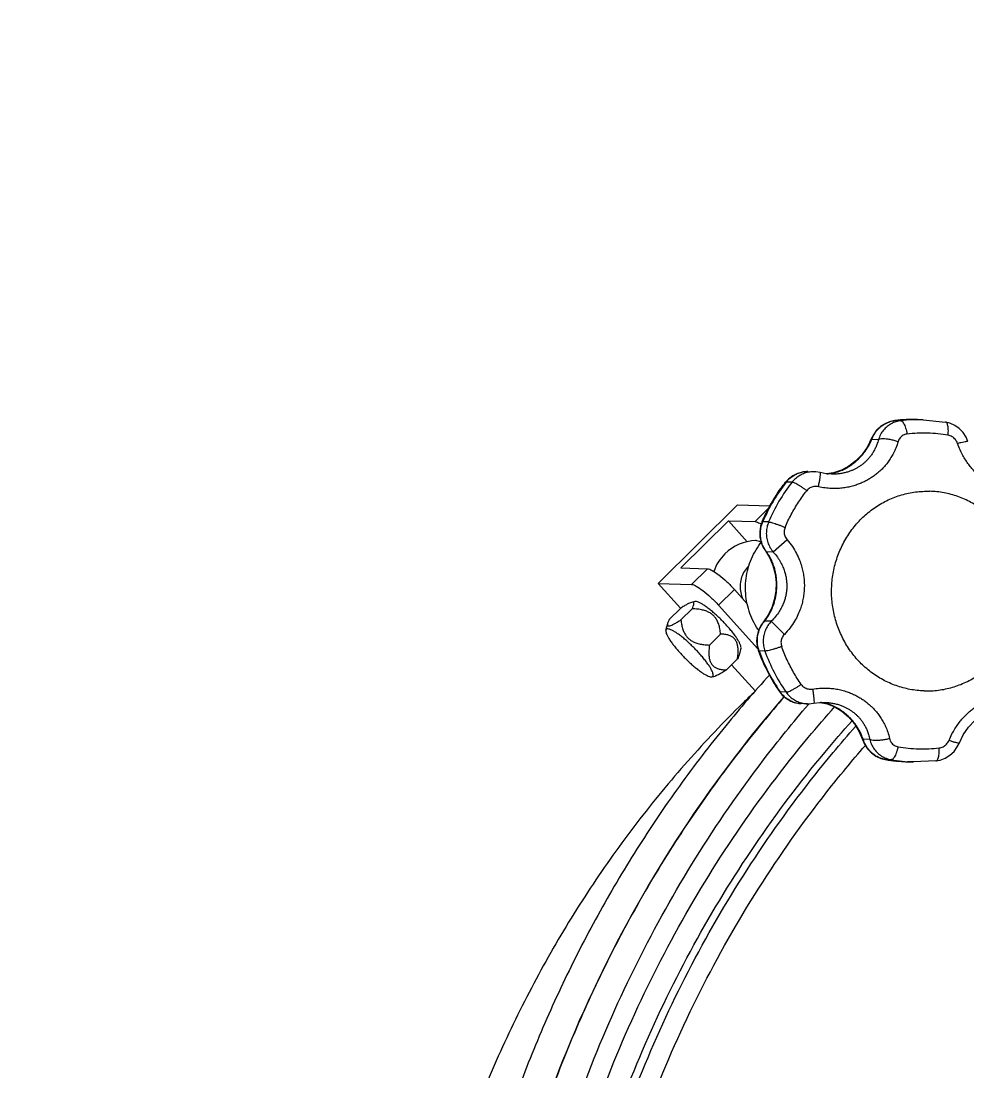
# Model space of a CAD drawing. Header units: millimetres. Extents: x -62354 to 129108, y -71259 to 35407.
# Drawn here: x 18367 to 18541.1, y 11263.8 to 11457 of the extents above; entities that cross this region are included whole.
import ezdxf

# ---------------------------------------------------------------- set-up
doc = ezdxf.new("R2010")
doc.units = ezdxf.units.MM
doc.header["$MEASUREMENT"] = 0
doc.layers.add('1st FL Layout xrf$0$CR-Machine', color=7, linetype='Continuous', transparency=0.5)

# ---------------------------------------------------------------- blocks, each defined once
blk = doc.blocks.new('1st FL Layout xrf$0$fsdbx')
for p, q in [((240386.0698255296, 78930.68825875098), (240386.4843099073, 78934.81852476214)), ((240448.7844115558, 78933.04176301614), (240448.9628278738, 78928.89456673042)), ((240386.0396213782, 78929.62919747148), (240386.0395764361, 78929.62761996701)), ((240386.0698255296, 78930.68825875098), (240386.0396214608, 78929.62920036822)), ((240448.9326122965, 78927.83510482364), (240448.9326238051, 78927.83550835296)), ((240448.9628278738, 78928.89456673042), (240448.932623805, 78927.83550834763)), ((240386.218051036, 78925.48203372426), (240386.2137549699, 78925.519613238)), ((240386.2466355073, 78926.57894711112), (240386.2164314385, 78925.51988872833)), ((240386.2180345946, 78925.48203183227), (240386.2164314385, 78925.51988872833)), ((240448.5218987594, 78923.74295325053), (240448.5181324857, 78923.70520225057)), ((240448.5245656716, 78923.7424963931), (240448.5181324857, 78923.70520225057)), ((240448.552102796, 78924.80201143704), (240448.5218987272, 78923.74295305426)), ((240389.734890501, 78922.45976935327), (240389.7003425412, 78921.2483992321)), ((240444.8347529146, 78920.88833565058), (240444.8002049548, 78919.67696552945)), ((240444.851252898, 78919.55505236995), (240445.7155043224, 78919.92098867768)), ((240395.8322000167, 78914.22790765349), (240395.9982767248, 78912.9341917196)), ((240396.0672443899, 78913.82841510314), (240396.0670179625, 78913.82036198006)), ((240438.0205188977, 78912.6234311102), (240438.0207464082, 78912.63131161389)), ((240395.6039515833, 78909.4958100708), (240395.6371365185, 78910.65939870232)), ((240438.2695592584, 78909.44348531263), (240438.236369053, 78908.27973636703)), ((240397.548836213, 78906.5918274621), (240397.5186321441, 78905.53276907932)), ((240396.9737139973, 78905.92837302314), (240397.5685483501, 78905.38157316085)), ((240408.1276971107, 78905.67799822558), (240410.3959924875, 78903.13562980015)), ((240425.5153970839, 78905.18210566469), (240423.1059030594, 78902.77315871284)), ((240436.1291446713, 78905.49152712894), (240436.0989406025, 78904.43246874615)), ((240401.7332372243, 78896.58601905193), (240401.9033315741, 78902.55011111009)), ((240402.3366300011, 78902.28148222531), (240404.7919892701, 78899.79558499763)), ((240404.859453477, 78902.27906149934), (240404.8292494082, 78901.22000311658)), ((240410.3959886287, 78903.13563408301), (240410.3614406689, 78901.92426396717)), ((240422.0588862431, 78902.14836857596), (240423.230140125, 78901.31464000221)), ((240423.1058951454, 78902.77315086467), (240423.0713471858, 78901.56178074883)), ((240408.6224374539, 78900.89820685884), (240408.4762347597, 78900.60414329555)), ((240410.188801621, 78901.68658791165), (240410.3614279153, 78901.9242781444)), ((240428.1743297493, 78900.30847018733), (240420.1785481457, 78893.08705746473)), ((240423.230140125, 78901.31464000221), (240423.0713445972, 78901.56177818467)), ((240428.5846123073, 78901.60242615847), (240428.5544082384, 78900.54336777568)), ((240404.6521426584, 78894.8920825143), (240404.7919892701, 78899.79558499763)), ((240408.4958908663, 78898.36357455712), (240404.6521426584, 78894.8920825143)), ((240417.2946043645, 78896.00686961913), (240419.911597332, 78898.37041420545)), ((240435.984171503, 78899.89757640072), (240431.0989631985, 78895.48548672968)), ((240416.1529561304, 78881.98695826915), (240401.7332372243, 78896.58601905193)), ((240428.0588610928, 78897.18974507687), (240429.3178986763, 78896.8612989678)), ((240432.0600104155, 78894.51248670949), (240430.0412464439, 78896.55635858883)), ((240404.6521426584, 78894.8920825143), (240413.3039740021, 78886.13264604573)), ((240420.1785481457, 78893.08705746473), (240417.2946043645, 78896.00686961913)), ((240427.4747606289, 78891.41631784936), (240425.4559966571, 78893.46018972341)), ((240413.3039740021, 78886.13264604573), (240413.4438206138, 78891.03614852903)), ((240416.3277643951, 78888.1163363746), (240413.4438206138, 78891.03614852903)), ((240433.3208948859, 78891.86226354327), (240433.1723424643, 78892.46196377184)), ((240433.334392593, 78891.71810107309), (240433.3207807989, 78891.86252055026)), ((240419.4739987577, 78888.86784198365), (240419.4876157544, 78888.72341768962)), ((240419.4874968, 78888.72367856058), (240419.636041709, 78888.12400866201)), ((240416.1529561304, 78881.98695826915), (240416.3277643951, 78888.1163363746)), ((240419.6078351531, 78888.3318004809), (240419.6340249124, 78888.13181736154)), ((240422.8283279547, 78886.17486664368), (240420.8095639831, 78888.21873852302)), ((240420.7166095146, 78886.10863469928), (240416.1529561304, 78881.98695826915)), ((240422.7671450622, 78884.02958430891), (240420.7483810904, 78886.07345618293)), ((240424.749530144, 78883.39619790847), (240423.4905821819, 78883.72462062948))]:
    blk.add_line(p, q)
for points in [[(240445.4317801804, 78937.35919458969), (240443.9696224892, 78938.07195578856), (240442.5601084552, 78939.04761953856), (240441.3561187467, 78940.19406953789), (240440.3776724931, 78941.47329724857), (240439.6440018756, 78942.84862939408), (240439.1708156353, 78944.29338228941), (240438.9781978433, 78945.79091173629), (240438.9783482545, 78946.20813843032)], [(240390.0775540772, 78938.93786614167), (240389.3003440102, 78938.60972778592), (240388.4341293513, 78938.05319015577), (240387.6918303304, 78937.34682727515), (240387.1017013068, 78936.51896986889), (240386.6853477082, 78935.60327073914), (240386.4843397788, 78934.81861598406)], [(240448.7843854162, 78933.0418648739), (240448.6328320953, 78933.82082640915), (240448.2723687213, 78934.7597853248), (240447.733162953, 78935.62149764458), (240447.0346705964, 78936.37117117186), (240446.2031544951, 78936.9789043137), (240445.4317829685, 78937.35916752808)], [(240386.2180540736, 78925.48193767341), (240386.3738862978, 78924.6875879629), (240386.7369986199, 78923.75017837365), (240387.2784940169, 78922.89031254535), (240387.979006156, 78922.14266551146), (240388.8123070492, 78921.53714099387), (240389.5706657703, 78921.16459661917)], [(240445.7155043224, 78919.92098867768), (240446.5800724657, 78920.47983126796), (240447.3204861702, 78921.18834246509), (240447.9084420641, 78922.01818559837), (240448.3222296995, 78922.93556354917), (240448.5180949012, 78923.70509471721)], [(240389.5706678891, 78921.16457318456), (240391.0416266362, 78920.44667897432), (240392.4489223594, 78919.47078048243), (240393.6508926653, 78918.32461309907), (240394.627631637, 78917.04603692691), (240395.3599655319, 78915.67159508693), (240395.8322000167, 78914.22790765349)], [(240438.0389575438, 78911.73726724254), (240438.2789482603, 78913.01996211678), (240438.8337839002, 78914.43548618225), (240439.6447422578, 78915.7668212888), (240440.6945796542, 78916.98819502883), (240441.9619624705, 78918.06409082815), (240443.4246673268, 78918.95770700433), (240444.851252898, 78919.55505236995)], [(240396.0670160535, 78913.82034886058), (240395.9943704493, 78912.8838337842), (240395.7879210366, 78911.77142792044)], [(240438.1824006876, 78910.56234837192), (240438.0402077042, 78911.67718077538), (240438.0205201657, 78912.62342100707)], [(240395.7879320313, 78911.77141635149), (240395.6548587116, 78910.9661996882), (240395.6371298717, 78910.65936334562)], [(240438.2695842512, 78909.44416618708), (240438.2696705768, 78909.73977931397), (240438.1823766246, 78910.56233487168)], [(240395.6039853368, 78909.49720698158), (240395.6769487386, 78908.50603226156), (240395.9360756536, 78907.57805004602), (240396.3727696138, 78906.70849962815), (240396.9737139973, 78905.92837302314)], [(240436.0403866182, 78904.28428134602), (240436.6742745471, 78904.80475436716), (240437.314978581, 78905.54806580624), (240437.7977791589, 78906.3892811607), (240438.1077295807, 78907.29872666363), (240438.2364817169, 78908.28351110147)], [(240410.1888157885, 78901.68656893511), (240411.4154697218, 78902.45733192208), (240412.861610199, 78903.07428684199), (240414.3952212296, 78903.46880023333), (240415.9782578257, 78903.64223405416), (240417.573454009, 78903.5959193588), (240419.1436426414, 78903.33092890255), (240420.6514873358, 78902.84810981937), (240422.0588862431, 78902.14836857596)], [(240404.8695139471, 78901.07379779569), (240405.6535821515, 78900.81032636366), (240406.6439473305, 78900.65353164868), (240407.6452193988, 78900.67962180483), (240408.6194474799, 78900.88746854578), (240409.5293806099, 78901.26809060675), (240410.1886768168, 78901.6864947394)], [(240423.230255785, 78901.31456371926), (240423.8768156429, 78900.85188774636), (240424.7640457625, 78900.42265645563), (240425.7255611498, 78900.16202308878), (240426.7245039699, 78900.08138783093), (240427.7226651852, 78900.1841947117), (240428.5057649264, 78900.39966455178)]]:
    blk.add_lwpolyline(points)
for radius in [765.6249999999977, 699.9999999999977]:
    blk.add_circle((240592.2337250903, 78611.75944218776), radius)
at = {"color": 253, "ltscale": 3}
blk.add_circle((240592.2337250903, 78611.75944218776), 532.9303489954873, dxfattribs=at)
for centre, radius, start, end in [((240415.0821412521, 78930.75679282867), 26.56032142956558, 170.1729541815594, 178.3650596974871), ((240420.0013577171, 78930.61649025627), 26.56053915904255, 358.3677213780931, 6.559732256146668), ((240415.0821668078, 78930.75801833867), 26.56031203787767, 178.367703858632, 186.5598126301268), ((240415.0836018962, 78928.80123808622), 29.0557588651863, 178.3702182335488, 186.4849554702066), ((240414.8174635198, 78928.80898620561), 28.78953278946118, 178.3705678752147, 186.5601544634656), ((240414.8476592537, 78929.86804403202), 28.78952444721315, 178.3674255321836, 186.5601552556723), ((240420.0016114695, 78930.61771735334), 26.56032049732202, 350.1729558535699, 358.3650597742098), ((240420.1548177477, 78928.65676566376), 28.7895265247845, 350.1726092010121, 358.3645407019387), ((240420.1850239937, 78929.71582377132), 28.78952433001682, 350.1726089912959, 358.3653445302559), ((240419.8535603822, 78928.66766343726), 29.09096382303238, 352.3335771597512, 358.3600198846725), ((240390.9842411088, 78926.06817003142), 4.799231337460764, 186.5599970084451, 187.0051020316149), ((240443.7906108348, 78924.56245854386), 4.801736600839313, 349.7272263802984, 350.1733069905848), ((240419.8957718212, 78928.66137183923), 29.04829035844362, 350.2508768141441, 352.3347687617469), ((240391.5835204372, 78926.46566827135), 5.546733740532298, 249.3096621845845, 250.1529071127475), ((240443.2191693016, 78924.9878624265), 5.541236284322949, 286.5780865935625, 287.4163997386366), ((240388.1412047452, 78912.51786279946), 7.886612046823034, 3.663321376002467, 9.341279293767101), ((240445.8617580499, 78910.8713142488), 7.889178199023316, 167.3975977992709, 173.0512802401178), ((240400.2393066707, 78909.36760183156), 4.637135188491362, 178.4156728963347, 189.6391387965944), ((240433.6058543816, 78908.41558609699), 4.63251566598853, 347.5494107053574, 358.3195422954902), ((240417.2383392715, 78931.61518472372), 31.8409318222851, 231.8027396590943, 247.1218437693747), ((240433.5124029778, 78908.43801757664), 4.728605807152717, 337.2942255303285, 347.5281329952294), ((240416.8724984671, 78930.09324164622), 31.26961711134585, 231.7615821701941, 231.9931084467039), ((240417.2104179841, 78930.56066162413), 31.84599781487002, 232.0318938171313, 247.1212320479119), ((240417.8655782114, 78930.54198088875), 31.84600251337752, 289.6115327867714, 304.7006570831443), ((240417.8978047412, 78931.59637694055), 31.8409318222851, 289.6109204982343, 304.9300246060728), ((240417.8286902339, 78930.35874537542), 31.80478040816786, 289.7980936677862, 304.9322993432299), ((240418.1763037323, 78930.05606704217), 31.26962906537175, 304.7394403622073, 304.9711821679787), ((240417.4191879135, 78930.75809195856), 32.22810448629966, 246.9068227511844, 247.0827386769542), ((240413.4439576536, 78895.8395910277), 9.629441128165114, 148.7165925288552, 150.0727522815392), ((240413.6566314536, 78895.71082853846), 9.8780568408503, 148.0272396302526, 148.7188770393274), ((240417.6811861094, 78930.71678080483), 32.19161848198083, 289.6488688679137, 289.8292701317243), ((240416.6707956077, 78900.14727872689), 8.389038093080115, 181.6938101027324, 224.6460502661564), ((240416.6693130875, 78900.14496641836), 8.38633743678011, 224.6419284155261, 251.2777279858392)]:
    blk.add_arc(centre, radius, start, end)
for points, start_tangent, end_tangent in [([(240399.5157894092, 78951.16052021203), (240399.6777940148, 78950.02357449295), (240399.7133442915, 78949.00151047725), (240399.6597707641, 78948.08415377827), (240399.5290632211, 78947.17947729715), (240399.3188057343, 78946.26649379518), (240399.0382110273, 78945.38002007743), (240398.7161640772, 78944.57505981257), (240398.3903109653, 78943.89171173325), (240398.0392641641, 78943.25212843361), (240397.6350665146, 78942.60406125351), (240397.1909053255, 78941.9733388444), (240396.7153148758, 78941.37113834493), (240396.208741945, 78940.79633036006), (240395.6531493961, 78940.23091394757), (240395.0182897298, 78939.65462645458), (240394.292362465, 78939.0731536686), (240393.4975483549, 78938.5180732325), (240392.6299293274, 78937.99716772017), (240391.6276025891, 78937.49328333704), (240390.4112488983, 78937.00824785823)], (0.1973763773914139, -0.9803277847984533), (-0.9452323412628462, -0.3263982552507879)), ([(240444.9886570925, 78935.45171441362), (240443.8181002725, 78935.99681125314), (240442.8753229045, 78936.53699777753), (240442.0603662778, 78937.08616120458), (240441.3005623025, 78937.67666009718), (240440.5947896997, 78938.30402357722), (240439.9763994598, 78938.92760925356), (240439.4387213048, 78939.53729212304), (240438.9531489687, 78940.15380806435), (240438.50323358, 78940.79477041529), (240438.0880750357, 78941.46287468393), (240437.7154390267, 78942.1466031606), (240437.3975625575, 78942.81796960143), (240437.107934069, 78943.53485663864), (240436.8339681851, 78944.36586801233), (240436.6113616702, 78945.2589288571), (240436.4605798993, 78946.16367429605), (240436.3855831426, 78947.05586518254), (240436.3857028336, 78947.96702228923), (240436.4800299708, 78948.98150624483), (240436.7054975374, 78950.0998794375)], (-0.9250932261221183, 0.3797400729222179), (0.2529284657611447, 0.9674849824197342)), ([(240390.4112488985, 78937.00824786356), (240390.2372180565, 78937.65013897128), (240390.1124867654, 78938.19211169693), (240390.0444026483, 78938.60223966668), (240390.0369763051, 78938.85636334078), (240390.0799759624, 78938.93442105624)], (-0.2764173220091713, 0.9610377017023204), (0.8180781876530404, 0.5751070151600629)), ([(240390.4112488983, 78937.00824785823), (240390.0312579728, 78936.83752928831), (240389.7017688398, 78936.61354558406), (240389.4161252154, 78936.33740346626), (240389.1845642844, 78936.0187951084), (240389.0150043404, 78935.66868327092), (240388.9115276502, 78935.28996588223)], (-0.9451917891124623, -0.3265156685281472), (-0.1707015911316175, -0.9853227728948186)), ([(240444.9886568817, 78935.45171412115), (240445.198989254, 78936.08264626403), (240445.354407672, 78936.61663241195), (240445.4457567566, 78937.0222165433), (240445.4676553166, 78937.27550653816), (240445.4291769279, 78937.35588809277)], (0.330740512744965, 0.9437217350624058), (-0.7839279050839004, 0.6208518660926834)), ([(240388.911525513, 78935.28995354194), (240388.352227546, 78935.3242758805), (240387.8316199049, 78935.32116656171), (240387.372936169, 78935.27955372998), (240386.9956613312, 78935.20071167033), (240386.715044006, 78935.08774511362), (240386.541629924, 78934.94545930042), (240386.4846561079, 78934.81855859928)], (-0.9958373369887064, 0.09114822137179486), (-0.1843874206093342, -0.9828536407426268)), ([(240446.3880129591, 78933.65073902806), (240446.3103060462, 78934.02176951634), (240446.165461023, 78934.37758267531), (240445.9581139783, 78934.70672720409), (240445.6954303114, 78934.99787722284), (240445.3719291308, 78935.25084020168), (240444.9886570925, 78935.45171441362)], (-0.1142580806038191, 0.9934511014724032), (-0.9250336302392786, 0.3798852233587687)), ([(240448.7840666376, 78933.04182534644), (240448.734413792, 78933.1718042691), (240448.5693914001, 78933.32373769369), (240448.2956691853, 78933.4525078634), (240447.9235018195, 78933.55271674189), (240447.467936124, 78933.62039630525), (240446.9483527064, 78933.65316577145), (240446.3880129591, 78933.65073902806)], (-0.1281003409688631, 0.991761212512196), (-0.9994104419040433, -0.03433319986784023)), ([(240386.2466354902, 78926.57894725548), (240386.3081741155, 78926.75936110271), (240386.4828563539, 78926.94613506834), (240386.7655515964, 78927.13199006795), (240387.1456362606, 78927.30938904747), (240387.6077483847, 78927.47124956921), (240388.1322580388, 78927.61121031072), (240388.695739943, 78927.7237716924)], (0.02797161493578484, 0.9996087178280731), (0.9859027837377983, 0.1673191591481986)), ([(240388.6957414586, 78927.72375849652), (240388.7735701887, 78927.35713182067), (240388.918787464, 78927.01436119643), (240389.1267453917, 78926.70658605645), (240389.3902569044, 78926.44453603076), (240389.7148351404, 78926.22929235036), (240390.099438589, 78926.07510755997)], (0.1142588978865462, -0.9934510074753319), (0.9616181615189883, -0.2743911650123618)), ([(240389.6237646246, 78921.27667874098), (240388.7797329957, 78921.67962324354), (240387.9920046155, 78922.24022711656), (240387.3206377472, 78922.92794989879), (240386.7904277311, 78923.71787203188), (240386.4190137723, 78924.58363587593), (240386.2208346141, 78925.48286668738)], (-0.9355042476269865, 0.3533154435796239), (-0.1219562477890584, 0.9925354772627595)), ([(240386.2466355073, 78926.57894711112), (240386.4382583325, 78925.68202100944), (240386.7978522443, 78924.83758477503), (240387.3138720438, 78924.07317307487), (240387.9684635408, 78923.41543685319), (240388.7755427734, 78922.86634630433), (240389.734890501, 78922.45976935327)], (0.1142399194125757, -0.9934531900460175), (0.9549527649266142, -0.2967578419503263)), ([(240390.099438785, 78926.07510733054), (240389.8862300076, 78925.34331854989), (240389.7250945288, 78924.60887261227), (240389.6255245076, 78923.91503421316), (240389.5933854138, 78923.30267593169), (240389.630570494, 78922.8078705243), (240389.7348892635, 78922.45976595118)], (-0.3122008022342143, -0.9500161362231239), (0.4541054035734622, -0.8909479684276649)), ([(240390.099438589, 78926.07510755997), (240391.274063737, 78925.67266027373), (240392.2199686802, 78925.24213727485), (240393.0374821634, 78924.78262601653), (240393.799506604, 78924.26998426119), (240394.5071553927, 78923.70840630395), (240395.1269959416, 78923.13567344018), (240395.6657438867, 78922.56350108891), (240396.1520847307, 78921.97393167531), (240396.6024950294, 78921.35032275307), (240397.017865971, 78920.68966586154), (240397.3904223533, 78920.00314540122), (240397.7079484056, 78919.31949195743), (240397.9969244782, 78918.57972897426), (240398.2697983951, 78917.71042948653), (240398.4908575606, 78916.76311326123), (240398.639704849, 78915.79053821968), (240398.7124567789, 78914.8196359956), (240398.7097198936, 78913.81671106789), (240398.6121126291, 78912.68721458258), (240398.382598139, 78911.42694254156)], (0.9616654327330973, -0.274225446460143), (-0.2277799114835395, -0.9737126434038694)), ([(240444.6768467833, 78924.51857411535), (240445.0555692863, 78924.64423648262), (240445.3840155405, 78924.83127300997), (240445.6688127993, 78925.07747348337), (240445.8997476222, 78925.3740425708), (240446.0689147071, 78925.7106180434), (240446.1722242876, 78926.08454522281)], (0.9757016206558004, 0.219103508528834), (0.1707022559048576, 0.9853226577263879)), ([(240446.1722263931, 78926.08455738277), (240446.728383142, 78925.94009931863), (240447.2440645517, 78925.77047823241), (240447.6962018377, 78925.58255079313), (240448.0655593401, 78925.38378481992), (240448.3372036123, 78925.18212606944), (240448.5009578239, 78924.98570439723), (240448.552102796, 78924.80201143704)], (0.9747831918222475, -0.2231540475564616), (-0.02912671196175863, -0.9995757273214956)), ([(240435.5723062672, 78910.36630176703), (240435.4143741828, 78911.64604387982), (240435.3821130854, 78912.78343781843), (240435.4383206919, 78913.7931545625), (240435.5713089601, 78914.77780091483), (240435.7835220381, 78915.75935416485), (240436.065652363, 78916.69967191681), (240436.388754609, 78917.54163448219), (240436.7152275731, 78918.24671670704), (240437.0666056148, 78918.89791443752), (240437.4708731992, 78919.54843377415), (240437.9148234843, 78920.17176116636), (240438.3899318401, 78920.75705798197), (240438.8957629199, 78921.30585412597), (240439.4503268544, 78921.8352035956), (240440.0837920964, 78922.36259778508), (240440.8078986865, 78922.88023146312), (240441.6005027166, 78923.35781890285), (240442.4655085953, 78923.78709863176), (240443.4646163395, 78924.17811402402), (240444.6768467833, 78924.51857411535)], (-0.1719138873303606, 0.9851119811183722), (0.9757314460643681, 0.2189706490859841)), ([(240444.6768467833, 78924.51857411535), (240444.8480011797, 78923.7758249481), (240444.9670153817, 78923.03339144759), (240445.0268785508, 78922.33500880538), (240445.0240643672, 78921.72181709486), (240444.9587386945, 78921.2299378042), (240444.8347497497, 78920.8883461383)], (0.2575483496337532, -0.9662654126071832), (-0.504146690322361, -0.8636180374662223)), ([(240444.8347529146, 78920.88833565058), (240445.7802578243, 78921.22285562701), (240446.5979509385, 78921.70176665598), (240447.3060327962, 78922.32071926448), (240447.8792620072, 78923.05776470155), (240448.2980067621, 78923.88711752504), (240448.552102796, 78924.80201143704)], (0.9703125906008614, 0.2418542464407964), (0.1706802688758, 0.9853264666172754)), ([(240448.5153750755, 78923.70614246393), (240448.279952961, 78922.85563806392), (240447.8732243926, 78922.02070476819), (240447.3151163033, 78921.26626148506), (240446.6239394599, 78920.61744257214), (240445.7844477441, 78920.07599245472), (240444.8777384108, 78919.7006658077)], (-0.1783332396414532, -0.9839701497702987), (-0.9541552724975432, -0.2993120711985059)), ([(240389.734890501, 78922.45976935327), (240390.6145961676, 78922.18833695137), (240391.3211168446, 78921.89227836177), (240391.9308497491, 78921.57246258255), (240392.4982241279, 78921.21252551605), (240393.0239270884, 78920.81541974377), (240393.4831067059, 78920.40804358714), (240393.8809971626, 78919.99897704169), (240394.23898455, 78919.57548018289), (240394.5692428349, 78919.12550379685), (240394.8724191356, 78918.64666802748), (240395.1428829035, 78918.1468890449), (240395.371952413, 78917.64706909863), (240395.5788085336, 78917.10396440802), (240395.7719691298, 78916.4628781782), (240395.9255831548, 78915.76089869754), (240396.0252854923, 78915.0368307902), (240396.0686829889, 78914.31091836758), (240396.0672434048, 78913.82841513123)], (0.9696306349573163, -0.244573980121091), (-0.02768958950121655, -0.9996165698072708)), ([(240389.5732877827, 78921.16789268458), (240389.5836432622, 78921.16220572451), (240389.7003489697, 78921.24841684854)], (0.7840900170406965, -0.6206471180768669), (0.6550013380788127, 0.755627717275488)), ([(240395.9232326787, 78913.79797640865), (240395.8743629996, 78914.06714657944), (240395.7158060342, 78914.72299275451), (240395.5186030939, 78915.32922254858), (240395.3102204194, 78915.84741622), (240395.0793194495, 78916.33473533602), (240394.80701536, 78916.83182101924), (240394.502385691, 78917.3179002858), (240394.1714591884, 78917.78428520725), (240393.8147343379, 78918.23186735666), (240393.4203911131, 78918.67384878604), (240392.9676402789, 78919.12583416962), (240392.4503020027, 78919.58244736178), (240391.8880599157, 78920.01797390316), (240391.2783289019, 78920.42916077038), (240390.5719040101, 78920.83633316), (240389.7003425412, 78921.2483992321)], (-0.1619759139104421, 0.9867947118387275), (-0.922082199759144, 0.3869940786205108)), ([(240438.020747404, 78912.63131158549), (240438.0480891647, 78913.12951692945), (240438.1363039392, 78913.866248832), (240438.2829741676, 78914.59750121494), (240438.4818042196, 78915.29466967544), (240438.7121597245, 78915.9158127273), (240438.9467145129, 78916.43355419149), (240439.2006515997, 78916.9097096626), (240439.494269579, 78917.383262939), (240439.8181350549, 78917.83489342735), (240440.1660846766, 78918.2569392137), (240440.5378051039, 78918.65072533017), (240440.9465783421, 78919.0285835524), (240441.4148238836, 78919.40285546979), (240441.9514885939, 78919.76767353583), (240442.5402729604, 78920.1013942725), (240443.1840490915, 78920.39801859739), (240443.928840289, 78920.66377431422), (240444.8347529146, 78920.88833565058)], (0.02926575412275563, 0.999571666082841), (0.9819931893771315, 0.1889163201444737)), ([(240444.8002049548, 78919.67696552945), (240443.8863254335, 78919.30596123886), (240443.1411912442, 78918.92860203609), (240442.4971482094, 78918.54180501253), (240441.9029390878, 78918.12834109244), (240441.3577548694, 78917.69380775647), (240440.8830370179, 78917.26487032342), (240440.4706677341, 78916.84667531183), (240440.0975947011, 78916.42414677126), (240439.7502446084, 78915.98422615131), (240439.427795813, 78915.52494943448), (240439.1359772027, 78915.05387858968), (240438.883711822, 78914.58887877088), (240438.6504198791, 78914.0906048328), (240438.4239797848, 78913.50892714856), (240438.2305159523, 78912.87302624597), (240438.1626489686, 78912.5926079501)], (-0.9426401370831116, -0.3338106828127776), (-0.2178663132275232, -0.9759786214670109)), ([(240444.9224699249, 78919.58932887923), (240444.9118078412, 78919.58424169692), (240444.8002056216, 78919.67696330941)], (-0.8181905854476418, -0.5749470983358775), (-0.6108704215350851, 0.791730590601088)), ([(240729.4751476426, 78911.9299908485), (240720.6280416877, 78905.42338253761), (240702.2082429606, 78893.90696521374), (240682.6599562293, 78884.23481207041), (240662.1837733731, 78876.50617248728), (240640.9898077252, 78870.80035277375), (240619.2955380568, 78867.17590235709), (240597.3235769378, 78865.67001300107), (240575.2993864181, 78866.29813716948), (240553.448964496, 78869.05382945828), (240531.9965260645, 78873.90881273468), (240511.1622021781, 78880.81326830224), (240491.1597811917, 78889.6963471077), (240472.1945150107, 78900.46689673344), (240454.4610129346, 78913.01439676527), (240445.9990565265, 78920.0147078539)], (-0.7902468333950126, -0.6127886603953726), (-0.754037350979851, 0.6568315410569814)), ([(240732.9380188654, 78909.9904064234), (240727.8818390578, 78906.13542516332), (240710.0956141624, 78894.26795993416), (240691.1743142528, 78884.12790799598), (240671.300161786, 78875.81292358914), (240650.6645557166, 78869.40308456038), (240629.4662282125, 78864.96012116066), (240607.9093307568, 78862.5268215554), (240586.2014680553, 78862.1266197474), (240564.5516986927, 78863.76336991161), (240543.1685217823, 78867.42130923641), (240522.2578690116, 78873.06520976903), (240502.0211213882, 78880.64071766313), (240482.6531698607, 78890.07487663918), (240464.3405383916, 78901.27683058742), (240447.2595876233, 78914.13869857107), (240442.4312872075, 78918.27562232106)], (-0.7863441392152215, -0.6177887136569205), (-0.7498560979655065, 0.6616009615651604)), ([(240733.884755746, 78909.24083073041), (240727.8381369916, 78904.60308063694), (240710.0519120963, 78892.73561540776), (240691.1306121867, 78882.5955634696), (240671.2564597199, 78874.28057906279), (240650.6208536504, 78867.87074003406), (240629.4225261463, 78863.42777663429), (240607.8656286906, 78860.99447702902), (240586.1577659891, 78860.59427522105), (240564.5079966265, 78862.2310253852), (240543.1248197161, 78865.88896471006), (240522.2141669455, 78871.53286524271), (240501.9774193221, 78879.10837313678), (240482.6094677945, 78888.5425321128), (240464.2968363255, 78899.74448606101), (240447.2158855571, 78912.60635404466), (240441.4436650743, 78917.58095826945)], (-0.7827644317397823, -0.622318121544838), (-0.746025272598034, 0.6659176320274369)), ([(240398.382598139, 78911.42694254156), (240397.6683258011, 78911.58125147043), (240397.0232638021, 78911.70259856962), (240396.4854113161, 78911.78383556078), (240396.086451876, 78911.82017701218), (240395.8498870006, 78911.8094822031), (240395.7902125866, 78911.7703803812)], (-0.974892958321545, 0.2226740214193529), (-0.4166631233827046, -0.9090609669394948)), ([(240395.6370671269, 78910.65718571865), (240395.6838639512, 78909.82128928465), (240395.9048036564, 78908.90086690194), (240396.2964168763, 78908.03901721694), (240396.8449301346, 78907.2652159491), (240397.548836213, 78906.5918274621)], (-0.02812346522899784, -0.9996044571246736), (0.7854117988661872, -0.618973590875879)), ([(240398.382598139, 78911.42694254156), (240398.3273117071, 78911.01594600026), (240398.3490962748, 78910.62177007791), (240398.443200096, 78910.23927934986), (240398.6063264795, 78909.88219520121), (240398.8327906657, 78909.56265421846), (240399.1219539728, 78909.28576035684)], (-0.2276496305623644, -0.9737431107354851), (0.7854001387750129, -0.6189883860075167)), ([(240434.7121092069, 78908.27072946573), (240435.007161728, 78908.52099495701), (240435.2508405597, 78908.82158918027), (240435.4352576759, 78909.16291244296), (240435.5539756234, 78909.53312170759), (240435.6037019214, 78909.93674902848), (240435.5723062672, 78910.36630176703)], (0.8194070175918282, 0.5732121243669445), (-0.1717477601128922, 0.9851409578817665)), ([(240435.5723061416, 78910.36630166403), (240436.2942145394, 78910.47965214285), (240436.9451469738, 78910.56403877278), (240437.4867583593, 78910.61449052469), (240437.8871434911, 78910.62803538368), (240438.1227165197, 78910.60387546866), (240438.1800664855, 78910.561435657)], (0.9859990876517174, 0.1667507095936357), (0.364166411750854, -0.9313338953095757)), ([(240397.5186321441, 78905.53276907932), (240396.8373277107, 78906.17559487172), (240396.289282851, 78906.922030985), (240395.8930937052, 78907.74719974448), (240395.6676390825, 78908.59114951803)], (-0.7854252653794072, 0.61895650291736), (-0.1674273274622785, 0.9858844202130588)), ([(240399.1219641469, 78909.2857523392), (240398.7618147111, 78908.81364114163), (240398.4260314183, 78908.33993590527), (240398.1298112235, 78907.88471343191), (240397.8857204673, 78907.46682468851), (240397.7036208315, 78907.10307842278), (240397.5903598118, 78906.80768906325), (240397.548836213, 78906.5918274621)], (-0.6198341168362853, -0.7847328638497196), (-0.03211870958505856, -0.9994840611508473)), ([(240405.8659722955, 78905.30724576148), (240403.4949287556, 78906.43556877601), (240401.2407672564, 78907.76537127089), (240399.1219539728, 78909.28576035684)], (-0.9210779919443915, 0.3893781359497318), (-0.7854418710943076, 0.6189354305029509)), ([(240408.1276970179, 78905.67799833481), (240409.3757037187, 78906.64512660576), (240410.6422831368, 78907.40358848561), (240411.8533303525, 78907.95791012191), (240412.9641808811, 78908.33935718762), (240413.9667522676, 78908.58908500988), (240414.9116705385, 78908.7475001585), (240415.8923505035, 78908.83612654111), (240416.903486122, 78908.84843839705), (240417.9114076112, 78908.78107793175), (240418.8848830745, 78908.6393198524), (240419.8226421305, 78908.42897183716), (240420.8153518791, 78908.12297572033), (240421.9117932848, 78907.67710862367), (240423.0981446689, 78907.05125251244), (240424.3246510409, 78906.21870301271), (240425.5153970839, 78905.18210566469)], (0.7511887184810475, 0.6600875011896542), (0.7123458334768533, -0.7018286211947808)), ([(240434.7121092069, 78908.27072946573), (240432.510124698, 78906.87359310692), (240430.1838153191, 78905.67441060644), (240427.7523030805, 78904.6830498474)], (-0.819440262424515, -0.5731645979277176), (-0.9417727159684932, -0.3362501322785286)), ([(240436.1291445951, 78905.49152707247), (240436.1000470115, 78905.70944347628), (240436.0038014783, 78906.01080519543), (240435.8427238334, 78906.38433516386), (240435.6228406983, 78906.81545205816), (240435.3530403343, 78907.28681279763), (240435.0447959993, 78907.7788818781), (240434.7121092069, 78908.27072946573)], (0.02538083877852555, 0.9996778546226273), (-0.5741742531402536, 0.8187331232036676)), ([(240436.1291446713, 78905.49152712894), (240436.8473191291, 78906.10009086085), (240437.4376527352, 78906.82806805865), (240437.8808781613, 78907.65201548164), (240438.1614378706, 78908.54318466803), (240438.2695100339, 78909.4415636913)], (0.8194161384032553, 0.57319908594161), (0.0288158296694074, 0.9995847377588675)), ([(240437.8745380122, 78906.61278038466), (240437.4336707979, 78905.79125370336), (240436.842503273, 78905.0625598983), (240436.0989406025, 78904.43246874615)], (-0.3857442566178966, -0.9226057492159404), (-0.8194202377055047, -0.5731932257438627)), ([(240397.5186322329, 78905.53276901285), (240397.5501179914, 78905.4003725173), (240397.5696454476, 78905.3831817742)], (-0.02584095749001075, -0.9996660667022762), (0.8261679937284226, -0.5634238601077814)), ([(240404.7784364149, 78901.11248316694), (240402.3809163744, 78902.2540263237), (240398.6451542471, 78904.57005969054), (240397.5685853544, 78905.3815506605)], (-0.9198681874655315, 0.3922276350397533), (-0.7854394968158632, 0.6189384434995483)), ([(240404.8594534823, 78902.2790614992), (240404.8869263422, 78902.50322255632), (240404.9605331866, 78902.82200449627), (240405.0776643542, 78903.22407682659), (240405.2339073305, 78903.69378869934), (240405.4229459729, 78904.21223984598), (240405.6367482438, 78904.75790449814), (240405.8659722955, 78905.30724576148)], (0.02484669318901207, 0.9996912732626865), (0.3948836739296809, 0.9187311271878174)), ([(240405.8659722955, 78905.30724576148), (240406.2387181189, 78905.18862596079), (240406.6274170582, 78905.13984824452), (240407.0194621115, 78905.16258853406), (240407.4013188727, 78905.25613749112), (240407.7751497498, 78905.42581425046), (240408.1276970179, 78905.67799833481)], (0.9211003770470091, -0.3893251795143202), (0.7512914978973355, 0.6599705184227382)), ([(240410.3959886287, 78903.13563408301), (240411.3173731156, 78903.88856950097), (240412.2482557284, 78904.48073148538), (240413.1355634411, 78904.91527785224), (240413.9473632693, 78905.21553775202), (240414.6786076857, 78905.41298956377), (240415.3668792669, 78905.53897766682), (240416.0805276259, 78905.61031498309), (240416.8158374376, 78905.62171230948), (240417.5486487087, 78905.57041753986), (240418.256616788, 78905.46056428668), (240418.9390653324, 78905.29683925281), (240419.6622514129, 78905.05836300881), (240420.4622761481, 78904.71093544125), (240421.3298273763, 78904.2238311239), (240422.2292327233, 78903.57712203072), (240423.1058951454, 78902.77315086467)], (0.7347102691666126, 0.6783810289071498), (0.6948537851400871, -0.7191510392653923)), ([(240425.5153970839, 78905.18210566469), (240425.839539826, 78904.9190888152), (240426.1904100823, 78904.73042402408), (240426.5698221485, 78904.60923300107), (240426.9642783416, 78904.55983429094), (240427.360151932, 78904.58377998442), (240427.7523030805, 78904.6830498474)], (0.712431364807497, -0.7017417975569981), (0.941794856351381, 0.3361881148257353)), ([(240427.7523151085, 78904.68305414083), (240427.9498907505, 78904.12155211417), (240428.1322516834, 78903.56459085603), (240428.2914416331, 78903.03621093745), (240428.4206667105, 78902.55836011632), (240428.5146975775, 78902.15026765823), (240428.5700204891, 78901.82781029004), (240428.5846123073, 78901.60242615847)], (0.3419571092501901, -0.9397155609189697), (-0.0326956888264153, -0.9994653530423986)), ([(240436.0393744619, 78904.28596312346), (240436.0598677392, 78904.30201718613), (240436.0989406025, 78904.43246874615)], (0.8570679047687163, 0.5152034613775054), (0.03196903202552633, 0.999488859863556)), ([(240404.859453477, 78902.27906149934), (240405.7690059384, 78901.9883812808), (240406.7187230254, 78901.86521222239), (240407.6776050915, 78901.91377494994), (240408.6124470089, 78902.13251773451), (240409.5287528954, 78902.53415462875), (240410.3959886287, 78903.13563408301)], (0.9210944337662779, -0.389339240360871), (0.7608973093240103, 0.6488723176892981)), ([(240423.0713471858, 78901.56178074883), (240422.1897688853, 78902.19335014268), (240421.2862847454, 78902.69700780744), (240420.4155941624, 78903.07401108227), (240419.6133082274, 78903.34213490834), (240418.8885767564, 78903.52639735892), (240418.2050917907, 78903.65376246662), (240417.4964723665, 78903.74082685026), (240416.7634368167, 78903.78436265403), (240416.0283595895, 78903.7812276142), (240415.3153742274, 78903.73318975247), (240414.6281495444, 78903.64389099882), (240413.8984546707, 78903.50074531429), (240413.0889079485, 78903.27946873519), (240412.2047232688, 78902.95440215289), (240411.2779057564, 78902.50474272584), (240410.3614406689, 78901.92426396717)], (-0.7763639137991316, 0.6302849144240202), (-0.8110259695943298, -0.5850101508893476)), ([(240423.1058951454, 78902.77315086467), (240423.9039359479, 78902.14458595516), (240424.7649143214, 78901.69598215786), (240425.6945705161, 78901.40977815667), (240426.6599247028, 78901.29620552721), (240427.6274962731, 78901.35885258747), (240428.5846123073, 78901.60242615847)], (0.7226788475194177, -0.6911839721434561), (0.9417889721423965, 0.3362045983489343)), ([(240404.7919892701, 78899.79558499763), (240405.0985101628, 78900.64371869244)], (0.02850814758171294, 0.9995935601640595), (0.4988527160651501, 0.8666867759891245)), ([(240404.8720016433, 78901.0808751224), (240404.8467483707, 78901.09584132), (240404.8292494082, 78901.22000311658)], (-0.9432825013786322, 0.3319911483652404), (0.03253066184494558, 0.9994707379608119)), ([(240410.3614406689, 78901.92426396717), (240409.5331270462, 78901.38887467707), (240408.6500641552, 78901.02669824567), (240407.7066096222, 78900.8231868011), (240406.7372229188, 78900.78613621701), (240405.7743908491, 78900.9167761803), (240404.8292494082, 78901.22000311658)], (-0.7838295690079541, -0.6209760114117171), (-0.921090756143243, 0.3893479407258615)), ([(240408.4762347597, 78900.60414329555), (240408.3123505743, 78900.13834534743), (240408.2843612753, 78899.89939409346)], (-0.4152404635214961, -0.9097116891930394), (0.03400993653200658, -0.999421494774397)), ([(240424.7176465986, 78900.43831999807), (240424.5518925787, 78900.3243932291), (240422.9598331046, 78899.40337475488), (240421.23815933, 78898.70501448863), (240419.4263162074, 78898.24801117962), (240417.5653885314, 78898.04313568445), (240415.6930634709, 78898.09411932019), (240413.8464746684, 78898.39984781246), (240412.0634498252, 78898.95416425902), (240410.3806894853, 78899.74568649693), (240408.8325297384, 78900.75823466183), (240408.6554138351, 78900.89516593373)], (-0.8197204254764638, -0.5727638466739021), (-0.7858610015271872, 0.6184031745380083)), ([(240428.5544082384, 78900.54336777568), (240427.6313565464, 78900.30090987604), (240426.6767984252, 78900.21873888999), (240425.722852154, 78900.29983502752), (240424.8011536004, 78900.54168846161), (240423.9060809278, 78900.95754182793), (240423.0713471858, 78901.56178074883)], (-0.9417813252957974, -0.3362260182140752), (-0.7471472986587061, 0.6646584943465313)), ([(240428.5544084377, 78900.5433678499), (240428.5297610598, 78900.4203692589), (240428.5036900901, 78900.40686898428)], (-0.02536104957751822, -0.999678356855007), (-0.9606835520788214, -0.2776456604473019)), ([(240412.9183875943, 78898.62285869039), (240413.8917306194, 78897.84932568404), (240415.0297602389, 78897.32057355222), (240416.2663382992, 78897.06733144275), (240417.5295993867, 78897.104316874), (240418.7461273543, 78897.42938038224), (240419.0666562284, 78897.56894109529)], (0.7027232994071357, -0.7114632558820932), (0.9032994246301613, 0.4290106635770486)), ([(240436.2428917155, 78899.54188890039), (240438.8316232642, 78896.87302233922), (240449.5065332655, 78886.80859519739), (240460.9030469971, 78877.49630122067), (240472.9630904313, 78868.9835937272), (240485.6252083575, 78861.31385152129), (240498.8248775263, 78854.52615785814), (240512.4948354437, 78848.65510125333), (240526.5654231399, 78843.7305992798), (240540.9649401246, 78839.7777460677), (240555.6200097661, 78836.81668444787), (240570.4559531811, 78834.86250331078), (240585.3971698004, 78833.925160718)], (0.6897121289667788, -0.724083682426357), (0.9995935601640595, -0.02850814758171294)), ([(240426.5121058544, 78896.62226530953), (240425.9266080123, 78896.23517884716), (240425.2907341059, 78895.76467408263), (240424.6201310179, 78895.22232945263), (240423.9313123114, 78894.62149920821), (240423.2412485346, 78893.97698561911), (240422.5669403431, 78893.3046677233), (240421.9249924991, 78892.62110221095), (240421.3312012774, 78891.94310870074), (240420.8001971834, 78891.28739033284), (240420.345080656, 78890.67012682324), (240419.9770368081, 78890.10649140127)], (-0.8514637317059981, -0.5244134948581094), (-0.5170408487974447, -0.8559607237921714)), ([(240427.0328012411, 78896.91639381813), (240426.5121058544, 78896.62226530953)], (-0.8918302271048645, -0.4523702532462607), (-0.8514637316327874, -0.5244134949769776)), ([(240427.5889492083, 78896.5923524388), (240427.0336128167, 78896.43242111421), (240426.5788060119, 78896.1948691463)], (-0.98118132881918, -0.1930885806479207), (-0.8290158008725592, -0.5592251799620876)), ([(240428.0591927206, 78897.19062699299), (240427.8303586271, 78897.19925288693), (240427.4758482372, 78897.11031048428), (240427.0328012411, 78896.91639381813)], (-0.9604814462836614, 0.2783440161829354), (-0.8918302276052871, -0.4523702522596972)), ([(240430.0412464439, 78896.55635858883), (240429.0851022496, 78896.66099050897), (240428.2683192416, 78896.67130719995), (240427.5889492083, 78896.5923524388)], (-0.9891694674328957, 0.1467779435014734), (-0.9811813289640033, -0.1930885799119989)), ([(240429.3046029814, 78896.86413038475), (240429.5898871797, 78896.76707602252), (240430.0412464439, 78896.55635858883)], (0.9660410497725456, -0.258388641689913), (0.8892433070877817, -0.4574345207782044)), ([(240413.4438206138, 78891.03614852903), (240413.7503415118, 78891.88428222368), (240414.5897910486, 78893.1267569134), (240415.8343706549, 78894.57441709188), (240417.2946043645, 78896.00686961913)], (0.02850814758171294, 0.9995935601640595), (0.7421295841473422, 0.6702564287892304)), ([(240426.5788060119, 78896.1948691463), (240426.2060367574, 78895.87454039836), (240425.9051892839, 78895.45748349608), (240425.6750198588, 78894.92268712819), (240425.5233293252, 78894.25767760896), (240425.4559966571, 78893.46018972341)], (-0.82901580137487, -0.559225179217444), (-0.02850825510798981, -0.9995935570974324)), ([(240427.4747606289, 78891.41631784936), (240428.4309047807, 78891.31168593571), (240429.2476877674, 78891.3013692454), (240429.927057806, 78891.38032400637), (240430.4823942084, 78891.5402553307), (240430.9372010183, 78891.77780729314), (240431.3099702779, 78892.09813603555), (240431.6108177621, 78892.51519293754), (240431.8409872034, 78893.04998931033), (240431.9926777422, 78893.71499882941), (240432.0600104155, 78894.51248670949)], (0.9891694685260488, -0.1467779361344692), (0.02850826655618654, 0.9995935567709315)), ([(240432.0600104155, 78894.51248670949), (240432.4971492719, 78893.82401222465), (240432.8237148765, 78893.26048651259), (240433.0428161478, 78892.81999412397), (240433.164833072, 78892.49016076216), (240433.1744414672, 78892.45413142134)], (0.5484558374821571, -0.8361795227890634), (0.2449053191549483, -0.9695469997115215)), ([(240416.3277643951, 78888.1163363746), (240416.6342852929, 78888.96447006392), (240417.4737348298, 78890.20694475897), (240418.7183144362, 78891.65460493744), (240420.1785481457, 78893.08705746473)], (0.02850814758171294, 0.9995935601640595), (0.7421295841473422, 0.6702564287892304)), ([(240425.4559966571, 78893.46018972341), (240424.4930260904, 78893.3254653971), (240423.6697865525, 78893.1093941603), (240422.9843541358, 78892.81787123156), (240422.4233079716, 78892.45773585825), (240421.9629824166, 78892.02667736559), (240421.5846966287, 78891.51292001296), (240421.2781435607, 78890.89580556174), (240421.0419034126, 78890.14814879361), (240420.883740849, 78889.25620748877), (240420.8095639831, 78888.21873852302)], (-0.9959269604941728, -0.09016368094104374), (-0.02850823159484326, -0.9995935577680235)), ([(240422.8283279547, 78886.17486664368), (240423.7912984841, 78886.30959097104), (240424.6145379899, 78886.52566220346), (240425.2999704226, 78886.81718513172), (240425.8610165923, 78887.1773205102), (240426.3213421578, 78887.60837899725), (240426.6996279508, 78888.12213634443), (240427.006181024, 78888.73925079015), (240427.2424211833, 78889.48690757394), (240427.4005837576, 78890.37884888379), (240427.4747606289, 78891.41631784936)], (0.9959269596613184, 0.0901636901405584), (0.0285082403322091, 0.9995935575188353)), ([(240433.3216628752, 78891.86273644201), (240433.2881400731, 78891.9463923123), (240433.1345700711, 78892.07133596495), (240432.8773471369, 78892.0895914305), (240432.5228545497, 78892.00067622698), (240432.079820067, 78891.80678180547), (240431.5591324529, 78891.51267094951), (240430.9736366218, 78891.12559669776), (240430.3377591008, 78890.65509843145), (240429.6671478411, 78890.11275503639), (240428.9783172393, 78889.51192123024), (240428.2882379391, 78888.86739907201), (240427.6139114177, 78888.19506800809), (240426.971944661, 78887.5114866423), (240426.3781360298, 78886.83347672955), (240425.8471172664, 78886.17774292536), (240425.3919881432, 78885.56046400039), (240425.0239344623, 78884.9968136118), (240424.7520193089, 78884.50066882515), (240424.5829878725, 78884.08436927112), (240424.520900376, 78883.75817070535)], (-0.237736751305465, 0.971329623288986), (-0.02850814294358883, -0.9995935602963376)), ([(240424.7491975732, 78883.39531394615), (240424.9779458321, 78883.38668034796), (240425.3324384193, 78883.47559555143), (240425.7754729021, 78883.66948997299), (240426.2961605163, 78883.96360083422), (240426.8816563473, 78884.35067508067), (240427.5175338628, 78884.82117334713), (240428.188145128, 78885.36351674201), (240428.8769757298, 78885.96435054822), (240429.5670550299, 78886.60887270642), (240430.2413815515, 78887.2812037757), (240430.883348308, 78887.96478513611), (240431.4771569339, 78888.64279504906), (240432.0081757028, 78889.2985288584), (240432.463304826, 78889.9158077834), (240432.8313585069, 78890.47945817199), (240433.1032736602, 78890.97560295329), (240433.2723050967, 78891.39190251264), (240433.334392593, 78891.71810107309)], (0.9604859493682939, -0.2783284769226593), (0.02850814282385113, 0.9995935602997525)), ([(240419.9770368081, 78890.10649140127), (240419.7051241827, 78889.61035359849), (240419.5360891304, 78889.19404890362), (240419.4739987577, 78888.86784198365)], (-0.5170408488677081, -0.8559607237497291), (-0.02850814362894141, -0.9995935602767916)), ([(240420.8095639831, 78888.21873852302), (240420.3587927856, 78888.42921724776), (240420.0193155753, 78888.54001809584), (240419.7880917366, 78888.55545163268), (240419.6546378778, 78888.48426641876), (240419.6078351531, 78888.3318004809)], (-0.8892433082433548, 0.4574345185317941), (-0.02850814758171294, -0.9995935601640595)), ([(240419.6339539912, 78888.13179944738), (240419.6435186109, 78888.0959261065), (240419.765326218, 78887.76651433355), (240419.9842574333, 78887.3262294032), (240420.3106739204, 78886.76286273799), (240420.7483810904, 78886.07345618293)], (0.2449072525778185, -0.9695465113313464), (0.548455838410085, -0.8361795221804291)), ([(240423.9688738713, 78883.91652236765), (240423.9331904135, 78884.15239674208), (240423.8113828117, 78884.48180851483), (240423.5924515912, 78884.92209345067), (240423.2660351146, 78885.48546011024), (240422.8283279547, 78886.17486664368)], (0.02850814758171294, 0.9995935601640595), (-0.5484558373658512, 0.8361795228653491)), ([(240422.7671450622, 78884.02958430891), (240423.2179162334, 78883.81910560094), (240423.5037796369, 78883.72181312882)], (0.8892433124047855, -0.4574345104420579), (0.9660175576347437, -0.2584764560678684)), ([(240423.5037796369, 78883.72181312882), (240423.5573934331, 78883.70830475312), (240423.7886172771, 78883.6928712108), (240423.9220711411, 78883.76405642461), (240423.9688738713, 78883.91652236765)], (0.9660175579099893, -0.2584764550391789), (0.02850814758171294, 0.9995935601640595)), ([(240424.520900376, 78883.75817070535), (240424.5671528959, 78883.5298794661), (240424.7207228979, 78883.40493581345), (240424.7491975732, 78883.39531394615)], (-0.02850814758171294, -0.9995935601640595), (0.9604859494652198, -0.2783284765881772))]:
    blk.add_spline(points, degree=3, dxfattribs=dict(start_tangent=start_tangent, end_tangent=end_tangent))
at = {"color": 253}
for points, start_tangent, end_tangent in [([(240435.9061999116, 78930.88400571141), (240435.775880839, 78933.5043865456), (240435.2387028641, 78936.07791893816), (240434.3066656689, 78938.5471144242), (240433.000589413, 78940.85681525856), (240431.3496496839, 78942.95542654212), (240429.3907257479, 78944.79606876103), (240427.1675767313, 78946.3376250196), (240424.72986411, 78947.5456594927), (240422.1320423505, 78948.39318668377), (240419.4321424983, 78948.86127423856), (240416.6904758603, 78948.93946585589), (240413.968286738, 78948.62601486425), (240411.326384333, 78947.9279232395), (240408.8237843849, 78946.86078519217), (240406.516390836, 78945.44843882573), (240404.4557470462, 78943.7224336298), (240402.6878843945, 78941.72132569834), (240401.2522940125, 78939.48981648128), (240400.181044614, 78937.07775420632), (240399.4980661448, 78934.53902035722), (240399.2186152135, 78931.93032605667)], (0.02850814758171294, 0.9995935601640595), (-0.02850814758171294, -0.9995935601640595)), ([(240435.9061999116, 78930.88400571141), (240435.6267489802, 78928.27531141086), (240434.9437705057, 78925.73657756194), (240433.8725211125, 78923.32451528683), (240432.4369307305, 78921.09300606977), (240430.669068079, 78919.09189814367), (240428.608424289, 78917.36589294233), (240426.3010307401, 78915.95354657591), (240423.7984307921, 78914.88640853393), (240421.1565283872, 78914.18831690916), (240418.4343392594, 78913.87486591237), (240415.6926726214, 78913.9530575297), (240412.9927727747, 78914.42114508961), (240410.3949510152, 78915.26867228074), (240407.9572383937, 78916.47670674845), (240405.7340893771, 78918.01826300699), (240403.7751654413, 78919.85890523135), (240402.124225712, 78921.95751650952), (240400.8181494561, 78924.2672173439), (240399.8861122556, 78926.7364128301), (240399.348934286, 78929.30994522251), (240399.2186152135, 78931.93032605667)], (-0.02850814758171294, -0.9995935601640595), (0.02850814758171294, 0.9995935601640595)), ([(240736.3465532192, 78905.9752453178), (240730.409666388, 78901.4277123003), (240712.2862618772, 78889.33527143387), (240693.006264336, 78879.00299102126), (240672.7553506831, 78870.53037657664), (240651.7285482914, 78863.999024008), (240630.1283567601, 78859.47183381321), (240608.162797742, 78856.99240530856), (240586.0434115753, 78856.58461674157), (240563.983220048, 78858.25239533972), (240542.1946748556, 78861.97967948273), (240520.8876116016, 78867.73057339122), (240500.2672289538, 78875.44969281307), (240480.5321124665, 78885.06269840655), (240461.8723221042, 78896.47701167318), (240444.4675618458, 78909.58270653093), (240438.7993320193, 78914.46136189319)], (-0.7835641301784965, -0.6213109156433808), (-0.746879370096877, 0.6649595525471399)), ([(240736.4754478068, 78901.10133867722), (240718.6913163066, 78888.8006386665), (240699.5460570519, 78878.0699433657), (240679.4056355349, 78869.15283228073), (240658.4568241001, 78862.13199830765), (240636.8938917026, 78857.0725492088), (240614.9168023571, 78854.02140381173), (240592.7293607522, 78853.00685693699), (240570.5373222975, 78854.03831700157), (240548.5464850197, 78857.10621874259), (240526.9607811078, 78862.18211195071), (240505.9803857447, 78869.2189253045), (240485.799860778, 78878.1514028546), (240466.6063504554, 78888.89670920829), (240448.5778459305, 78901.3551976885), (240438.3970094349, 78909.5992173857)], (-0.7947117830649935, -0.6069869700888633), (-0.7588429209333528, 0.6512736915839127)), ([(240737.6284541945, 78896.59343218381), (240729.9660941768, 78890.90452946353), (240703.0305899245, 78874.41490543581), (240673.9577691018, 78861.65664774945), (240643.3076545892, 78852.87551340181), (240611.6706711908, 78848.24065558278), (240579.6562460052, 78847.84135352392), (240547.8810701684, 78851.6852977655), (240516.9572436577, 78859.69843838122), (240487.4804413744, 78871.72641923703), (240460.0184888577, 78887.53753810006), (240436.9855004082, 78905.1670699931)], (-0.7902851043140714, -0.6127393033740347), (-0.7540981515943919, 0.6567617359148762)), ([(240436.9856302419, 78905.16695850575), (240441.6637816742, 78901.20169363642), (240453.9511012703, 78891.74505197801), (240466.8824244694, 78883.11075017476), (240480.397459474, 78875.33904534052), (240494.4331929554, 78868.46617273864), (240508.9241838461, 78862.52417688002), (240523.8028684528, 78857.5407620967), (240538.999875479, 78853.53916335551), (240554.4443494663, 78850.53803796816), (240570.0642811464, 78848.55137856444), (240581.3139309326, 78847.75757091164)], (0.7540914998190608, -0.6567693734490362), (0.9988923682244695, -0.04705355143781528)), ([(240432.9920851508, 78902.43952450322), (240442.3101751307, 78894.39815497253), (240453.4159826095, 78885.874672036), (240465.0481633967, 78878.02050079242), (240477.1625275216, 78870.865492769), (240489.7130533251, 78864.43684599135), (240502.6520618844, 78858.75900174829), (240515.9303976674, 78853.85355182053), (240529.4976148338, 78849.73915645291), (240543.3021686683, 78846.43147337658), (240557.2916049481, 78843.94309920073), (240571.412676141, 78842.283526966), (240585.6120349211, 78841.45906976343)], (0.7391654697698167, -0.6735238735931832), (0.9995935601640595, -0.02850814758171294))]:
    blk.add_spline(points, degree=3, dxfattribs=dict(at, start_tangent=start_tangent, end_tangent=end_tangent))
blk = doc.blocks.new('1st FL Layout xrf$0$A$C2251eb00')
h = blk.add_hatch()
h.set_pattern_fill('EARTH', color=253, scale=30, angle=135, style=0)
h.set_pattern_definition([(135, (18021.95949697238, -268736.6206913007), (-269.4076836320746, 1.649646287128615e-14), [190.5, -190.5]), (135, (17971.44555629138, -268787.1346319817), (-269.4076836320746, 1.649646287128615e-14), [190.5, -190.5]), (135, (17920.93161561032, -268837.6485726627), (-269.4076836320746, 1.649646287128615e-14), [190.5, -190.5]), (225, (17887.25565515633, -268837.6485726627), (-1.649646287128615e-14, -269.4076836320746), [190.5, -190.5]), (225, (17836.74171447533, -268787.1346319817), (-1.649646287128615e-14, -269.4076836320746), [190.5, -190.5]), (225, (17786.22777379432, -268736.6206913007), (-1.649646287128615e-14, -269.4076836320746), [190.5, -190.5])])
edge = h.paths.add_edge_path()
edge.add_line((-9017.664772423916, -0.7193778588552959), (-9017.664772423916, -1450.719377858855))
edge.add_line((-9017.664772423916, -1450.719377858855), (-8018.448713983467, -1447.162808942754))
edge.add_arc((-7273.868624493974, -1543.991063722788), 750.8496657706709, 7.135800921314285, 172.5906025918001, ccw=False)
edge.add_line((-6528.834655395942, -1450.71938807593), (-6297.768984770752, -1450.719381756382))
edge.add_arc((-5747.769118941971, -1451.259813294382), 550.0001313435514, 0.05629898878430595, 179.9437010112156, ccw=False)
edge.add_line((-5197.769253113191, -1450.719381756382), (-4787.96302987251, -1450.719377858855))
edge.add_arc((-4237.963164043729, -1451.259809396855), 550.0001313435514, 0.05629898878430595, 179.9437010112156, ccw=False)
edge.add_line((-3687.963298214949, -1450.719377858855), (-3517.655817178951, -1450.719377858855))
edge.add_line((-3517.655817178951, -1450.719377858855), (-3517.655817178951, -0.7193778588552959))
edge.add_line((-3517.655817178951, -0.7193778588552959), (-9017.664772423916, -0.7193778588552959))
blk.add_blockref('1st FL Layout xrf$0$fsdbx', (-247866.2987654944, -80238.01604536531))
blk = doc.blocks.new('1st FL Layout xrf')
at = {"layer": '1st FL Layout xrf$0$CR-Machine', "rotation": 270}
blk.add_blockref('1st FL Layout xrf$0$A$C2251eb00', (19840.13826133793, 3903.485386705568), dxfattribs=at)

msp = doc.modelspace()

# ---------------------------------------------------------------- block references
msp.add_blockref('1st FL Layout xrf', (0, 0))

doc.saveas('drawing.dxf')
